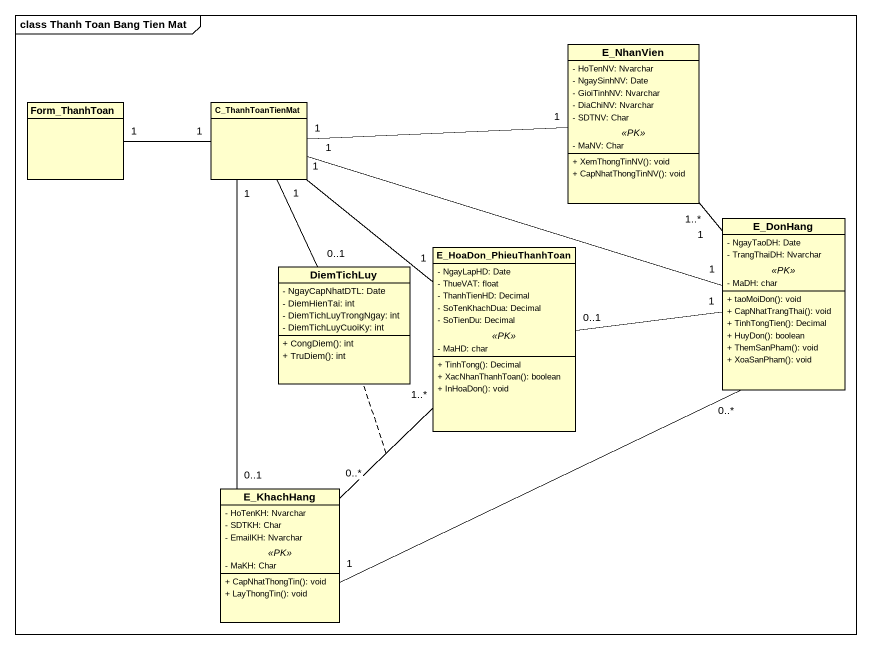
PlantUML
@startuml
mainframe class Thanh Toan Bang Tien Mat
hide circle
hide empty members
skinparam classAttributeIconSize 0
class E_NhanVien {
  - HoTenNV: Nvarchar
  - NgaySinhNV: Date
  - GioiTinhNV: Nvarchar
  - DiaChiNV: Nvarchar
  - SDTNV: Char
  .. <<PK>> ..
  - MaNV: Char
  --
  + XemThongTinNV(): void
  + CapNhatThongTinNV(): void
}
class Form_ThanhToan
class C_ThanhToanTienMat
class E_DonHang {
  - NgayTaoDH: Date
  - TrangThaiDH: Nvarchar
  .. <<PK>> ..
  - MaDH: char
  --
  + taoMoiDon(): void
  + CapNhatTrangThai(): void
  + TinhTongTien(): Decimal
  + HuyDon(): boolean
  + ThemSanPham(): void
  + XoaSanPham(): void
}
class DiemTichLuy {
  - NgayCapNhatDTL: Date
  - DiemHienTai: int
  - DiemTichLuyTrongNgay: int
  - DiemTichLuyCuoiKy: int
  + CongDiem(): int
  + TruDiem(): int
}
class E_HoaDon_PhieuThanhToan {
  - NgayLapHD: Date
  - ThueVAT: float
  - ThanhTienHD: Decimal
  - SoTenKhachDua: Decimal
  - SoTienDu: Decimal
  .. <<PK>> ..
  - MaHD: char
  --
  + TinhTong(): Decimal
  + XacNhanThanhToan(): boolean
  + InHoaDon(): void
}
class E_KhachHang {
  - HoTenKH: Nvarchar
  - SDTKH: Char
  - EmailKH: Nvarchar
  .. <<PK>> ..
  - MaKH: Char
  --
  + CapNhatThongTin(): void
  + LayThongTin(): void
}
Form_ThanhToan "1" -right- "1" C_ThanhToanTienMat
C_ThanhToanTienMat "1" -right- "1" E_NhanVien
C_ThanhToanTienMat "1" -right- "1" E_DonHang
C_ThanhToanTienMat "1" -- "0..1" DiemTichLuy
C_ThanhToanTienMat "1" -- "1" E_HoaDon_PhieuThanhToan
C_ThanhToanTienMat "1" -- "0..1" E_KhachHang
E_DonHang "1..*" -up- "1" E_NhanVien
E_DonHang "0..*" -left- "1" E_KhachHang
E_HoaDon_PhieuThanhToan "0..1" -right- "1" E_DonHang
E_KhachHang "0..*" -up- "1..*" E_HoaDon_PhieuThanhToan
(E_KhachHang, E_HoaDon_PhieuThanhToan) .. DiemTichLuy
@enduml
